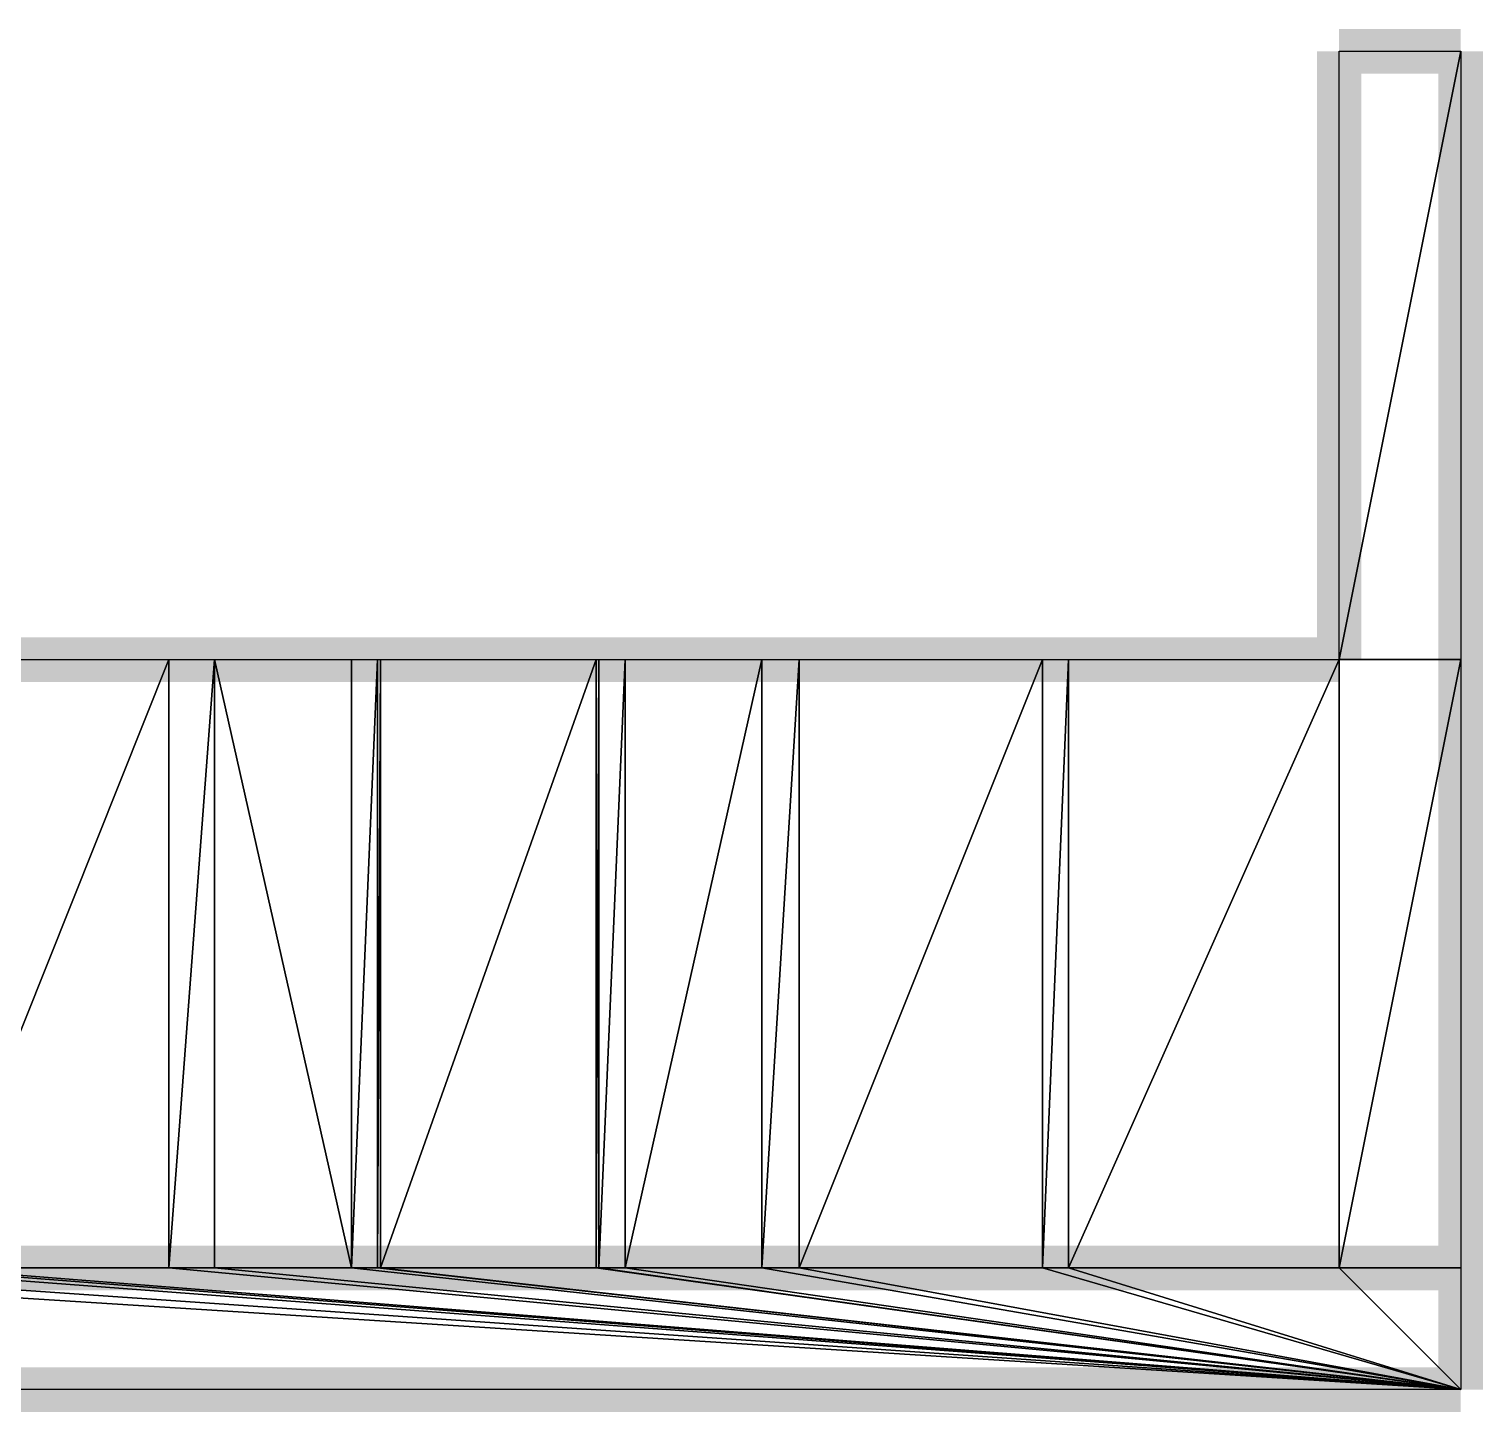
# Model space of a CAD drawing. Extents: x -8.7 to 13.2, y -5.7 to 3.8.
# Drawn here: x 8.119 to 10.51, y 1.516 to 3.789 of the extents above; entities that cross this region are included whole.
import ezdxf

# ---------------------------------------------------------------- set-up
doc = ezdxf.new("R2010")
doc.units = 0
doc.layers.get('0').update_dxf_attribs({"linetype": 'CONTINUOUS'})
doc.layers.add('SECTIONCUTEDGES', color=7, linetype='CONTINUOUS')

msp = doc.modelspace()

# ---------------------------------------------------------------- linework, layer by layer
for p, q in [((8.3495, 1.7522), (8.3495, 2.7522)), ((8.4245, 1.7522), (8.4245, 2.7522)), ((8.6495, 1.7522), (8.6495, 2.7522)), ((8.6925, 1.7522), (8.6925, 2.7522)), ((8.6971, 1.7522), (8.6971, 2.7522)), ((9.0519, 1.7522), (9.0519, 2.7522)), ((9.0565, 1.7522), (9.0565, 2.7522)), ((9.0995, 1.7522), (9.0995, 2.7522)), ((9.3245, 1.7522), (9.3245, 2.7522)), ((9.3859, 1.7522), (9.3859, 2.7522)), ((9.7859, 1.7522), (9.7859, 2.7522)), ((9.8288, 1.7522), (9.8288, 2.7522)), ((10.2737, 1.7522), (10.2737, 2.7522)), ((10.4737, 2.7522), (10.2737, 2.7522)), ((8.4184, 1.7522), (8.3495, 1.7522)), ((8.4206, 1.7522), (8.3495, 1.7522)), ((8.3601, 1.7522), (8.3495, 1.7522)), ((8.4245, 1.7522), (8.3495, 1.7522)), ((8.3775, 1.7522), (8.3601, 1.7522)), ((8.3962, 1.7522), (8.3775, 1.7522)), ((8.416, 1.7522), (8.3962, 1.7522)), ((8.4245, 1.7522), (8.416, 1.7522)), ((8.4196, 1.7522), (8.4184, 1.7522)), ((8.4207, 1.7522), (8.4196, 1.7522)), ((8.4217, 1.7522), (8.4206, 1.7522)), ((8.4218, 1.7522), (8.4207, 1.7522)), ((8.4229, 1.7522), (8.4217, 1.7522)), ((8.4227, 1.7522), (8.4218, 1.7522)), ((8.4236, 1.7522), (8.4227, 1.7522)), ((8.4242, 1.7522), (8.4229, 1.7522)), ((8.4244, 1.7522), (8.4236, 1.7522)), ((8.4245, 1.7522), (8.4242, 1.7522)), ((8.4245, 1.7522), (8.4244, 1.7522)), ((8.6984, 1.7522), (8.6453, 1.7522)), ((8.6984, 1.7522), (8.6453, 1.7522)), ((8.6574, 1.7522), (8.6572, 1.7522)), ((8.6577, 1.7522), (8.6574, 1.7522)), ((8.6583, 1.7522), (8.6577, 1.7522)), ((8.6591, 1.7522), (8.6583, 1.7522)), ((8.6602, 1.7522), (8.6591, 1.7522)), ((8.6615, 1.7522), (8.6602, 1.7522)), ((8.663, 1.7522), (8.6615, 1.7522)), ((8.6647, 1.7522), (8.663, 1.7522)), ((8.6666, 1.7522), (8.6647, 1.7522)), ((8.6688, 1.7522), (8.6666, 1.7522)), ((8.6711, 1.7522), (8.6688, 1.7522)), ((8.6736, 1.7522), (8.6711, 1.7522)), ((8.6762, 1.7522), (8.6736, 1.7522)), ((8.679, 1.7522), (8.6762, 1.7522)), ((8.682, 1.7522), (8.679, 1.7522)), ((8.6851, 1.7522), (8.682, 1.7522)), ((8.6883, 1.7522), (8.6851, 1.7522)), ((8.6916, 1.7522), (8.6883, 1.7522)), ((8.695, 1.7522), (8.6916, 1.7522)), ((8.6985, 1.7522), (8.695, 1.7522)), ((8.7021, 1.7522), (8.6985, 1.7522)), ((8.7019, 1.7522), (8.7017, 1.7522)), ((8.7023, 1.7522), (8.7019, 1.7522)), ((8.7057, 1.7522), (8.7021, 1.7522)), ((8.703, 1.7522), (8.7023, 1.7522)), ((8.704, 1.7522), (8.703, 1.7522)), ((8.7052, 1.7522), (8.704, 1.7522)), ((8.7068, 1.7522), (8.7052, 1.7522)), ((8.7093, 1.7522), (8.7057, 1.7522)), ((8.7085, 1.7522), (8.7068, 1.7522)), ((8.7106, 1.7522), (8.7085, 1.7522)), ((8.713, 1.7522), (8.7093, 1.7522)), ((8.7129, 1.7522), (8.7106, 1.7522)), ((8.7154, 1.7522), (8.7129, 1.7522)), ((8.7166, 1.7522), (8.713, 1.7522)), ((8.7181, 1.7522), (8.7154, 1.7522)), ((8.7202, 1.7522), (8.7166, 1.7522)), ((8.7211, 1.7522), (8.7181, 1.7522)), ((8.7238, 1.7522), (8.7202, 1.7522)), ((8.7242, 1.7522), (8.7211, 1.7522)), ((8.7274, 1.7522), (8.7238, 1.7522)), ((8.7276, 1.7522), (8.7242, 1.7522)), ((8.7309, 1.7522), (8.7274, 1.7522)), ((8.7806, 1.7522), (8.7275, 1.7522)), ((8.7806, 1.7522), (8.7275, 1.7522)), ((8.7311, 1.7522), (8.7276, 1.7522)), ((8.7343, 1.7522), (8.7309, 1.7522)), ((8.7348, 1.7522), (8.7311, 1.7522)), ((8.7376, 1.7522), (8.7343, 1.7522)), ((8.7386, 1.7522), (8.7348, 1.7522)), ((8.7408, 1.7522), (8.7376, 1.7522)), ((8.7425, 1.7522), (8.7386, 1.7522)), ((8.7439, 1.7522), (8.7408, 1.7522)), ((8.7466, 1.7522), (8.7425, 1.7522)), ((8.7469, 1.7522), (8.7439, 1.7522)), ((8.7507, 1.7522), (8.7466, 1.7522)), ((8.7497, 1.7522), (8.7469, 1.7522)), ((8.7523, 1.7522), (8.7497, 1.7522)), ((8.7549, 1.7522), (8.7507, 1.7522)), ((8.7548, 1.7522), (8.7523, 1.7522)), ((8.7571, 1.7522), (8.7548, 1.7522)), ((8.7592, 1.7522), (8.7549, 1.7522)), ((8.7593, 1.7522), (8.7571, 1.7522)), ((8.7635, 1.7522), (8.7592, 1.7522)), ((8.7612, 1.7522), (8.7593, 1.7522)), ((8.7629, 1.7522), (8.7612, 1.7522)), ((8.7644, 1.7522), (8.7629, 1.7522)), ((8.7678, 1.7522), (8.7635, 1.7522)), ((8.7657, 1.7522), (8.7644, 1.7522)), ((8.7668, 1.7522), (8.7657, 1.7522)), ((8.7676, 1.7522), (8.7668, 1.7522)), ((8.7682, 1.7522), (8.7676, 1.7522)), ((8.7721, 1.7522), (8.7678, 1.7522)), ((8.7685, 1.7522), (8.7682, 1.7522)), ((8.7687, 1.7522), (8.7685, 1.7522)), ((8.7764, 1.7522), (8.7721, 1.7522)), ((8.7807, 1.7522), (8.7764, 1.7522)), ((8.7849, 1.7522), (8.7807, 1.7522)), ((8.789, 1.7522), (8.7849, 1.7522)), ((8.7931, 1.7522), (8.789, 1.7522)), ((8.797, 1.7522), (8.7931, 1.7522)), ((8.8008, 1.7522), (8.797, 1.7522)), ((8.8045, 1.7522), (8.8008, 1.7522)), ((8.808, 1.7522), (8.8045, 1.7522)), ((8.8113, 1.7522), (8.808, 1.7522)), ((8.8145, 1.7522), (8.8113, 1.7522)), ((8.8174, 1.7522), (8.8145, 1.7522)), ((8.8202, 1.7522), (8.8174, 1.7522)), ((8.8227, 1.7522), (8.8202, 1.7522)), ((8.825, 1.7522), (8.8227, 1.7522)), ((8.827, 1.7522), (8.825, 1.7522)), ((8.8288, 1.7522), (8.827, 1.7522)), ((8.8303, 1.7522), (8.8288, 1.7522)), ((8.8316, 1.7522), (8.8303, 1.7522)), ((8.8326, 1.7522), (8.8316, 1.7522)), ((8.8333, 1.7522), (8.8326, 1.7522)), ((8.8337, 1.7522), (8.8333, 1.7522)), ((8.8338, 1.7522), (8.8337, 1.7522)), ((8.9984, 1.7522), (8.9453, 1.7522)), ((8.9984, 1.7522), (8.9453, 1.7522)), ((8.9574, 1.7522), (8.9572, 1.7522)), ((8.9577, 1.7522), (8.9574, 1.7522)), ((8.9583, 1.7522), (8.9577, 1.7522)), ((8.9591, 1.7522), (8.9583, 1.7522)), ((8.9602, 1.7522), (8.9591, 1.7522)), ((8.9615, 1.7522), (8.9602, 1.7522)), ((8.963, 1.7522), (8.9615, 1.7522)), ((8.9647, 1.7522), (8.963, 1.7522)), ((8.9666, 1.7522), (8.9647, 1.7522)), ((8.9688, 1.7522), (8.9666, 1.7522)), ((8.9711, 1.7522), (8.9688, 1.7522)), ((8.9736, 1.7522), (8.9711, 1.7522)), ((8.9762, 1.7522), (8.9736, 1.7522)), ((8.979, 1.7522), (8.9762, 1.7522)), ((8.982, 1.7522), (8.979, 1.7522)), ((8.9851, 1.7522), (8.982, 1.7522)), ((8.9883, 1.7522), (8.9851, 1.7522)), ((8.9916, 1.7522), (8.9883, 1.7522)), ((8.995, 1.7522), (8.9916, 1.7522)), ((8.9985, 1.7522), (8.995, 1.7522)), ((9.0021, 1.7522), (8.9985, 1.7522)), ((9.0057, 1.7522), (9.0021, 1.7522)), ((9.0093, 1.7522), (9.0057, 1.7522)), ((9.013, 1.7522), (9.0093, 1.7522)), ((9.0166, 1.7522), (9.013, 1.7522)), ((9.0202, 1.7522), (9.0166, 1.7522)), ((9.0238, 1.7522), (9.0202, 1.7522)), ((9.0274, 1.7522), (9.0238, 1.7522)), ((9.0309, 1.7522), (9.0274, 1.7522)), ((9.0806, 1.7522), (9.0275, 1.7522)), ((9.0806, 1.7522), (9.0275, 1.7522)), ((9.0343, 1.7522), (9.0309, 1.7522)), ((9.0376, 1.7522), (9.0343, 1.7522)), ((9.0408, 1.7522), (9.0376, 1.7522)), ((9.0439, 1.7522), (9.0408, 1.7522)), ((9.0469, 1.7522), (9.0439, 1.7522)), ((9.0497, 1.7522), (9.0469, 1.7522)), ((9.0523, 1.7522), (9.0497, 1.7522)), ((9.0548, 1.7522), (9.0523, 1.7522)), ((9.0571, 1.7522), (9.0548, 1.7522)), ((9.0593, 1.7522), (9.0571, 1.7522)), ((9.0612, 1.7522), (9.0593, 1.7522)), ((9.0629, 1.7522), (9.0612, 1.7522)), ((9.0644, 1.7522), (9.0629, 1.7522)), ((9.0657, 1.7522), (9.0644, 1.7522)), ((9.0668, 1.7522), (9.0657, 1.7522)), ((9.0676, 1.7522), (9.0668, 1.7522)), ((9.0682, 1.7522), (9.0676, 1.7522)), ((9.0685, 1.7522), (9.0682, 1.7522)), ((9.0687, 1.7522), (9.0685, 1.7522)), ((10.2173, 1.7522), (9.8288, 1.7522)), ((10.1391, 1.7522), (9.8288, 1.7522))]:
    msp.add_line(p, q)
at = {"layer": 'SECTIONCUTEDGES'}
for points in [[(10.4737, 3.7522, 0.0731, 0.0731, 0), (10.2737, 3.7522, 0.0731, 0.0731, 0)], [(10.2737, 2.7522, 0.0731, 0.0731, 0), (10.2737, 3.7522, 0.0731, 0.0731, 0)], [(10.4737, 2.7522, 0.0731, 0.0731, 0), (10.4737, 3.7522, 0.0731, 0.0731, 0)], [(7.9495, 2.7522, 0.0731, 0.0731, 0), (8.3495, 2.7522, 0.0731, 0.0731, 0)], [(8.4245, 2.7522, 0.0731, 0.0731, 0), (8.3495, 2.7522, 0.0731, 0.0731, 0)], [(8.6495, 2.7522, 0.0731, 0.0731, 0), (8.4245, 2.7522, 0.0731, 0.0731, 0)], [(8.6925, 2.7522, 0.0731, 0.0731, 0), (8.6495, 2.7522, 0.0731, 0.0731, 0)], [(8.6971, 2.7522, 0.0731, 0.0731, 0), (8.6925, 2.7522, 0.0731, 0.0731, 0)], [(9.0519, 2.7522, 0.0731, 0.0731, 0), (8.6971, 2.7522, 0.0731, 0.0731, 0)], [(9.0565, 2.7522, 0.0731, 0.0731, 0), (9.0519, 2.7522, 0.0731, 0.0731, 0)], [(9.0995, 2.7522, 0.0731, 0.0731, 0), (9.0565, 2.7522, 0.0731, 0.0731, 0)], [(9.3245, 2.7522, 0.0731, 0.0731, 0), (9.0995, 2.7522, 0.0731, 0.0731, 0)], [(9.3859, 2.7522, 0.0731, 0.0731, 0), (9.3245, 2.7522, 0.0731, 0.0731, 0)], [(9.7859, 2.7522, 0.0731, 0.0731, 0), (9.3859, 2.7522, 0.0731, 0.0731, 0)], [(9.8288, 2.7522, 0.0731, 0.0731, 0), (9.7859, 2.7522, 0.0731, 0.0731, 0)], [(10.2737, 2.7522, 0.0731, 0.0731, 0), (9.8288, 2.7522, 0.0731, 0.0731, 0)], [(10.4737, 1.7522, 0.0731, 0.0731, 0), (10.4737, 2.7522, 0.0731, 0.0731, 0)], [(8.3495, 1.7522, 0.0731, 0.0731, 0), (7.9495, 1.7522, 0.0731, 0.0731, 0)], [(8.4245, 1.7522, 0.0731, 0.0731, 0), (8.3495, 1.7522, 0.0731, 0.0731, 0)], [(8.6495, 1.7522, 0.0731, 0.0731, 0), (8.4245, 1.7522, 0.0731, 0.0731, 0)], [(8.6925, 1.7522, 0.0731, 0.0731, 0), (8.6495, 1.7522, 0.0731, 0.0731, 0)], [(8.6971, 1.7522, 0.0731, 0.0731, 0), (8.6925, 1.7522, 0.0731, 0.0731, 0)], [(9.0519, 1.7522, 0.0731, 0.0731, 0), (8.6971, 1.7522, 0.0731, 0.0731, 0)], [(9.0565, 1.7522, 0.0731, 0.0731, 0), (9.0519, 1.7522, 0.0731, 0.0731, 0)], [(9.0995, 1.7522, 0.0731, 0.0731, 0), (9.0565, 1.7522, 0.0731, 0.0731, 0)], [(9.3245, 1.7522, 0.0731, 0.0731, 0), (9.0995, 1.7522, 0.0731, 0.0731, 0)], [(9.3859, 1.7522, 0.0731, 0.0731, 0), (9.3245, 1.7522, 0.0731, 0.0731, 0)], [(9.7859, 1.7522, 0.0731, 0.0731, 0), (9.3859, 1.7522, 0.0731, 0.0731, 0)], [(9.8288, 1.7522, 0.0731, 0.0731, 0), (9.7859, 1.7522, 0.0731, 0.0731, 0)], [(10.2737, 1.7522, 0.0731, 0.0731, 0), (9.8288, 1.7522, 0.0731, 0.0731, 0)], [(10.4737, 1.7522, 0.0731, 0.0731, 0), (10.2737, 1.7522, 0.0731, 0.0731, 0)], [(10.4737, 1.5522, 0.0731, 0.0731, 0), (10.4737, 1.7522, 0.0731, 0.0731, 0)], [(7.2737, 1.5522, 0.0731, 0.0731, 0), (10.4737, 1.5522, 0.0731, 0.0731, 0)]]:
    msp.add_lwpolyline(points, format="xyseb", dxfattribs=at)

# ---------------------------------------------------------------- meshes
at = {"color": 7}
mesh = msp.add_polyface(dxfattribs=at)
corners = [(10.4737, 3.7522), (10.2737, 2.7522), (10.2737, 3.7522), (10.4737, 2.7522)]
mesh.append_faces([[corners[k] for k in face] for face in [(0, 1, 2), (1, 0, 3)]], dxfattribs={"vtx0": -1, "color": 7})
at = {"color": 250}
mesh = msp.add_polyface(dxfattribs=at)
corners = [(0.2492, 2.7522), (0.0992, 1.5522), (0.0992, 2.7522), (0.2492, 1.5522), (0.2492, 1.7522), (7.0737, 1.7522), (2.7492, 1.5522), (3.7237, 1.5522), (3.8737, 1.5522), (4.1237, 1.5522), (4.2737, 1.5522), (4.9237, 1.5522), (5.0737, 1.5522), (7.0737, 1.5522), (7.3237, 1.7522), (7.2737, 1.5522), (10.4737, 1.5522), (7.5737, 1.7522), (7.8237, 1.7522), (7.9066, 1.7522), (7.9495, 1.7522), (8.3495, 1.7522), (8.4245, 1.7522), (8.6495, 1.7522), (8.6925, 1.7522), (8.6971, 1.7522), (9.0519, 1.7522), (9.0565, 1.7522), (9.0995, 1.7522), (9.3245, 1.7522), (9.3859, 1.7522), (9.7859, 1.7522), (9.8288, 1.7522), (10.2737, 1.7522), (10.4737, 1.7522)]
mesh.append_faces([[corners[k] for k in face] for face in [(0, 1, 2), (16, 33, 34)]], dxfattribs={"vtx0": -1, "color": 250})
mesh.append_faces([[corners[k] for k in face] for face in [(1, 0, 3), (3, 5, 6), (6, 5, 7), (7, 5, 8), (8, 5, 9), (9, 5, 10), (10, 5, 11), (11, 5, 12), (12, 5, 13), (13, 14, 15), (15, 14, 16)]], dxfattribs={"vtx0": -1, "vtx1": -1, "color": 250})
mesh.append_faces([[corners[k] for k in face] for face in [(3, 0, 4), (3, 4, 5), (13, 5, 14), (16, 14, 17), (16, 17, 18), (16, 18, 19), (16, 19, 20), (16, 20, 21), (16, 21, 22), (16, 22, 23), (16, 23, 24), (16, 24, 25), (16, 25, 26), (16, 26, 27), (16, 27, 28), (16, 28, 29), (16, 29, 30), (16, 30, 31), (16, 31, 32), (16, 32, 33)]], dxfattribs={"vtx0": -1, "vtx2": -1, "color": 250})
at = {"color": 7}
mesh = msp.add_polyface(dxfattribs=at)
corners = [(8.3495, 2.7522), (7.9495, 1.7522), (7.9495, 2.7522), (8.3495, 1.7522)]
mesh.append_faces([[corners[k] for k in face] for face in [(0, 1, 2), (1, 0, 3)]], dxfattribs={"vtx0": -1, "color": 7})
mesh = msp.add_polyface(dxfattribs=at)
corners = [(8.4245, 2.7522), (8.3495, 1.7522), (8.3495, 2.7522), (8.4245, 1.7522)]
mesh.append_faces([[corners[k] for k in face] for face in [(0, 1, 2), (1, 0, 3)]], dxfattribs={"vtx0": -1, "color": 7})
mesh = msp.add_polyface(dxfattribs=at)
corners = [(8.4245, 2.7522), (8.6495, 1.7522), (8.4245, 1.7522), (8.6495, 2.7522)]
mesh.append_faces([[corners[k] for k in face] for face in [(0, 1, 2), (1, 0, 3)]], dxfattribs={"vtx0": -1, "color": 7})
at = {"color": 8}
mesh = msp.add_polyface(dxfattribs=at)
corners = [(8.6925, 2.7522), (8.6495, 1.7522), (8.6495, 2.7522), (8.6925, 1.7522)]
mesh.append_faces([[corners[k] for k in face] for face in [(0, 1, 2), (1, 0, 3)]], dxfattribs={"vtx0": -1, "color": 8})
mesh = msp.add_polyface(dxfattribs=at)
corners = [(8.6971, 2.7522), (8.6925, 1.7522), (8.6925, 2.7522), (8.6971, 1.7522)]
mesh.append_faces([[corners[k] for k in face] for face in [(0, 1, 2), (1, 0, 3)]], dxfattribs={"vtx0": -1, "color": 8})
at = {"color": 7}
mesh = msp.add_polyface(dxfattribs=at)
corners = [(9.0519, 2.7522), (8.6971, 1.7522), (8.6971, 2.7522), (9.0519, 1.7522)]
mesh.append_faces([[corners[k] for k in face] for face in [(0, 1, 2), (1, 0, 3)]], dxfattribs={"vtx0": -1, "color": 7})
at = {"color": 8}
mesh = msp.add_polyface(dxfattribs=at)
corners = [(9.0565, 2.7522), (9.0519, 1.7522), (9.0519, 2.7522), (9.0565, 1.7522)]
mesh.append_faces([[corners[k] for k in face] for face in [(0, 1, 2), (1, 0, 3)]], dxfattribs={"vtx0": -1, "color": 8})
mesh = msp.add_polyface(dxfattribs=at)
corners = [(9.0995, 2.7522), (9.0565, 1.7522), (9.0565, 2.7522), (9.0995, 1.7522)]
mesh.append_faces([[corners[k] for k in face] for face in [(0, 1, 2), (1, 0, 3)]], dxfattribs={"vtx0": -1, "color": 8})
at = {"color": 7}
mesh = msp.add_polyface(dxfattribs=at)
corners = [(9.3245, 2.7522), (9.0995, 1.7522), (9.0995, 2.7522), (9.3245, 1.7522)]
mesh.append_faces([[corners[k] for k in face] for face in [(0, 1, 2), (1, 0, 3)]], dxfattribs={"vtx0": -1, "color": 7})
mesh = msp.add_polyface(dxfattribs=at)
corners = [(9.3859, 2.7522), (9.3245, 1.7522), (9.3245, 2.7522), (9.3859, 1.7522)]
mesh.append_faces([[corners[k] for k in face] for face in [(0, 1, 2), (1, 0, 3)]], dxfattribs={"vtx0": -1, "color": 7})
mesh = msp.add_polyface(dxfattribs=at)
corners = [(9.7859, 2.7522), (9.3859, 1.7522), (9.3859, 2.7522), (9.7859, 1.7522)]
mesh.append_faces([[corners[k] for k in face] for face in [(0, 1, 2), (1, 0, 3)]], dxfattribs={"vtx0": -1, "color": 7})
mesh = msp.add_polyface(dxfattribs=at)
corners = [(9.8288, 2.7522), (9.7859, 1.7522), (9.7859, 2.7522), (9.8288, 1.7522)]
mesh.append_faces([[corners[k] for k in face] for face in [(0, 1, 2), (1, 0, 3)]], dxfattribs={"vtx0": -1, "color": 7})
mesh = msp.add_polyface(dxfattribs=at)
corners = [(10.2737, 2.7522), (9.8288, 1.7522), (9.8288, 2.7522), (10.2737, 1.7522)]
mesh.append_faces([[corners[k] for k in face] for face in [(0, 1, 2), (1, 0, 3)]], dxfattribs={"vtx0": -1, "color": 7})
mesh = msp.add_polyface(dxfattribs=at)
corners = [(10.4737, 2.7522), (10.2737, 1.7522), (10.2737, 2.7522), (10.4737, 1.7522)]
mesh.append_faces([[corners[k] for k in face] for face in [(0, 1, 2), (1, 0, 3)]], dxfattribs={"vtx0": -1, "color": 7})

doc.saveas('drawing.dxf')
